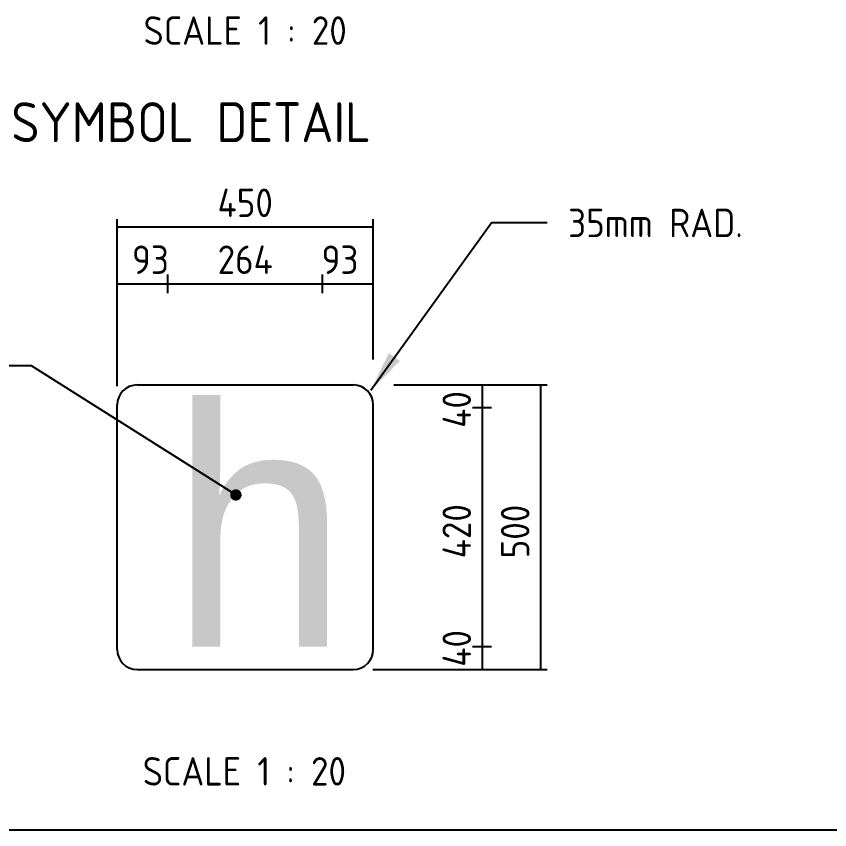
# Model space of a CAD drawing. Extents: x 0 to 420, y 0 to 297.
# Drawn here: x 277.1 to 348.6, y 4.5 to 76 of the extents above; entities that cross this region are included whole.
import ezdxf
from ezdxf.enums import TextEntityAlignment as Align

# ---------------------------------------------------------------- set-up
doc = ezdxf.new("R2010")
doc.units = 0
doc.header["$LTSCALE"] = 12
doc.header["$MEASUREMENT"] = 0
doc.layers.get('0').update_dxf_attribs({"linetype": 'CONTINUOUS'})
for name, color, linetype in [('L35', 3, 'CONTINUOUS'), ('T25', 1, 'CONTINUOUS'), ('T35', 3, 'CONTINUOUS'), ('TBLK18', 4, 'CONTINUOUS'), ('TBLK25', 1, 'CONTINUOUS'), ('TBLK35', 3, 'CONTINUOUS'), ('TBLK50', 7, 'CONTINUOUS')]:
    doc.layers.add(name, color=color, linetype=linetype)
doc.styles.add('ISO', font='iso')
doc.styles.add('MESERIES', font='MEseries')

# ---------------------------------------------------------------- blocks, each defined once
blk = doc.blocks.new('ARROW35')
at = {"layer": 'L35'}
blk.add_solid([(-3.6, 0.6), (-3.6, -0.6), (0, 0)], dxfattribs=at)
blk = doc.blocks.new('A3BBLK')
at = {"layer": 'TBLK50'}
blk.add_line((13, 4.5), (415.5, 4.5), dxfattribs=at)
blk = doc.blocks.new('TBLK')
blk.add_blockref('A3BBLK', (0, 0))
at = {"layer": 'TBLK18', "style": 'ISO'}
blk.add_attdef('MR_DIRECTORATE', text='', height=1.5, dxfattribs=at).set_placement((381.5, 67.119), align=Align.CENTER)
for tag, p in [('STREET_NAME', (355.514, 61.1)), ('SUBURB_POSTCODE', (388.488, 61.1)), ('TELEPHONE_NO.', (368.306, 58.836)), ('FAX_NO.', (393.555, 58.836))]:
    blk.add_attdef(tag, p, '', height=1.5, dxfattribs=at)
at = {"layer": 'TBLK25', "style": 'ISO'}
for tag, height, p in [('MR_BRANCH', 2, (381.5, 64.199)), ('ROAD_SECTION', 1.75, (384.5, 29.162)), ('SLK', 1.75, (384.5, 26.108)), ('CHAINAGE', 1.75, (384.5, 19.205)), ('DRG_TYPE_03', 1.75, (360.514, 11.498)), ('DRG_TYPE_02', 1.75, (360.514, 8.361)), ('DRG_TYPE_01', 1.75, (360.3, 5.421))]:
    blk.add_attdef(tag, text='', height=height, dxfattribs=at).set_placement(p, align=Align.CENTER)
for tag, p, height in [('FILE_NUMBER', (371.773, 53.237), 2.5), ('DESIGNED_/_DRAWN', (371.773, 48.487), 2), ('VERIFIED', (371.773, 43.487), 2), ('APPROVED', (371.773, 38.487), 2), ('LOCAL_AUTHORITY', (370.48, 16.733), 1.25)]:
    blk.add_attdef(tag, p, '', height=height, dxfattribs=at)
at = {"layer": 'TBLK35', "style": 'ISO', "width": 0.9}
for tag, p in [('ROAD_PROJECT&NUMBER', (384.5, 32.231)), ('DRAWING_DESCRIPTION', (384.5, 22.288))]:
    blk.add_attdef(tag, text='', height=2.5, dxfattribs=at).set_placement(p, align=Align.CENTER)
at = {"layer": 'TBLK50', "style": 'ISO'}
blk.add_attdef('DRG_NUMBER', (370.5, 6.021), '', height=5, dxfattribs=at)

msp = doc.modelspace()

# ---------------------------------------------------------------- linework, layer by layer
at = {"layer": 'L35'}
for p, q in [((287.724, 43.585), (306.723, 43.585)), ((285.974, 20.337), (285.974, 41.835)), ((308.473, 20.337), (308.473, 41.835)), ((287.724, 18.587), (306.723, 18.587))]:
    msp.add_line(p, q, dxfattribs=at)
for centre, start, end in [((287.724, 41.835), 90, 180), ((306.723, 41.835), 0, 90), ((287.724, 20.337), 180, 270), ((306.723, 20.337), 270, 0)]:
    msp.add_arc(centre, 1.75, start, end, dxfattribs=at)
at = {"layer": 'T25'}
for p, q in [((285.974, 43.487), (285.974, 58.155)), ((308.473, 45.822), (308.473, 58.155)), ((285.974, 57.47), (308.473, 57.47)), ((318.89, 57.859), (308.243, 43.103)), ((318.89, 57.859), (323.728, 57.859)), ((290.424, 51.647), (290.424, 53.292)), ((304.023, 51.647), (304.023, 53.292)), ((285.974, 52.47), (308.473, 52.47)), ((278.438, 45.258), (274.308, 45.258)), ((296.403, 33.92), (278.438, 45.258)), ((310.275, 43.585), (323.728, 43.585)), ((318.019, 43.585), (318.019, 18.587)), ((323.148, 43.585), (323.148, 18.587)), ((318.841, 41.585), (317.196, 41.585)), ((318.841, 20.587), (317.196, 20.587)), ((308.438, 18.587), (323.728, 18.587))]:
    msp.add_line(p, q, dxfattribs=at)
at = {"layer": 'T25', "const_width": 0.5}
msp.add_lwpolyline([(296.153, 33.92, 1), (296.653, 33.92, 1)], format="xyb", close=True, dxfattribs=at)

# ---------------------------------------------------------------- block references
msp.add_blockref('TBLK', (0, 0))
at = {"layer": 'T25', "rotation": 234.7072924013802}
msp.add_blockref('ARROW35', (308.243, 43.103), dxfattribs=at)

# ---------------------------------------------------------------- texts
at = {"layer": 'L35', "style": 'MESERIES'}
msp.add_text('h', height=21, dxfattribs=at).set_placement((290.624, 20.585))
at = {"layer": 'T25', "style": 'ISO'}
for s, p in [('SCALE 1 : 20', (297.219, 73.479)), ('450', (297.223, 58.344)), ('93', (288.9, 53.344)), ('264', (297.223, 53.344)), ('93', (305.546, 53.344)), ('SCALE 1 : 20', (297.149, 8.383))]:
    msp.add_text(s, height=2.5, dxfattribs=at).set_placement(p, align=Align.CENTER)
msp.add_text('35mm RAD.', height=2.5, dxfattribs=at).set_placement((325.583, 56.575))
for s, p in [('40', (317.051, 39.821)), ('420', (317.051, 28.351)), ('500', (322.18, 28.351)), ('40', (317.051, 18.823))]:
    msp.add_text(s, height=2.5, rotation=90, dxfattribs=at).set_placement(p)
at = {"layer": 'T35', "style": 'ISO'}
msp.add_text('HISTORIC SITE SYMBOL DETAIL', height=3.5, dxfattribs=at).set_placement((247.17, 64.93))

doc.saveas('drawing.dxf')
